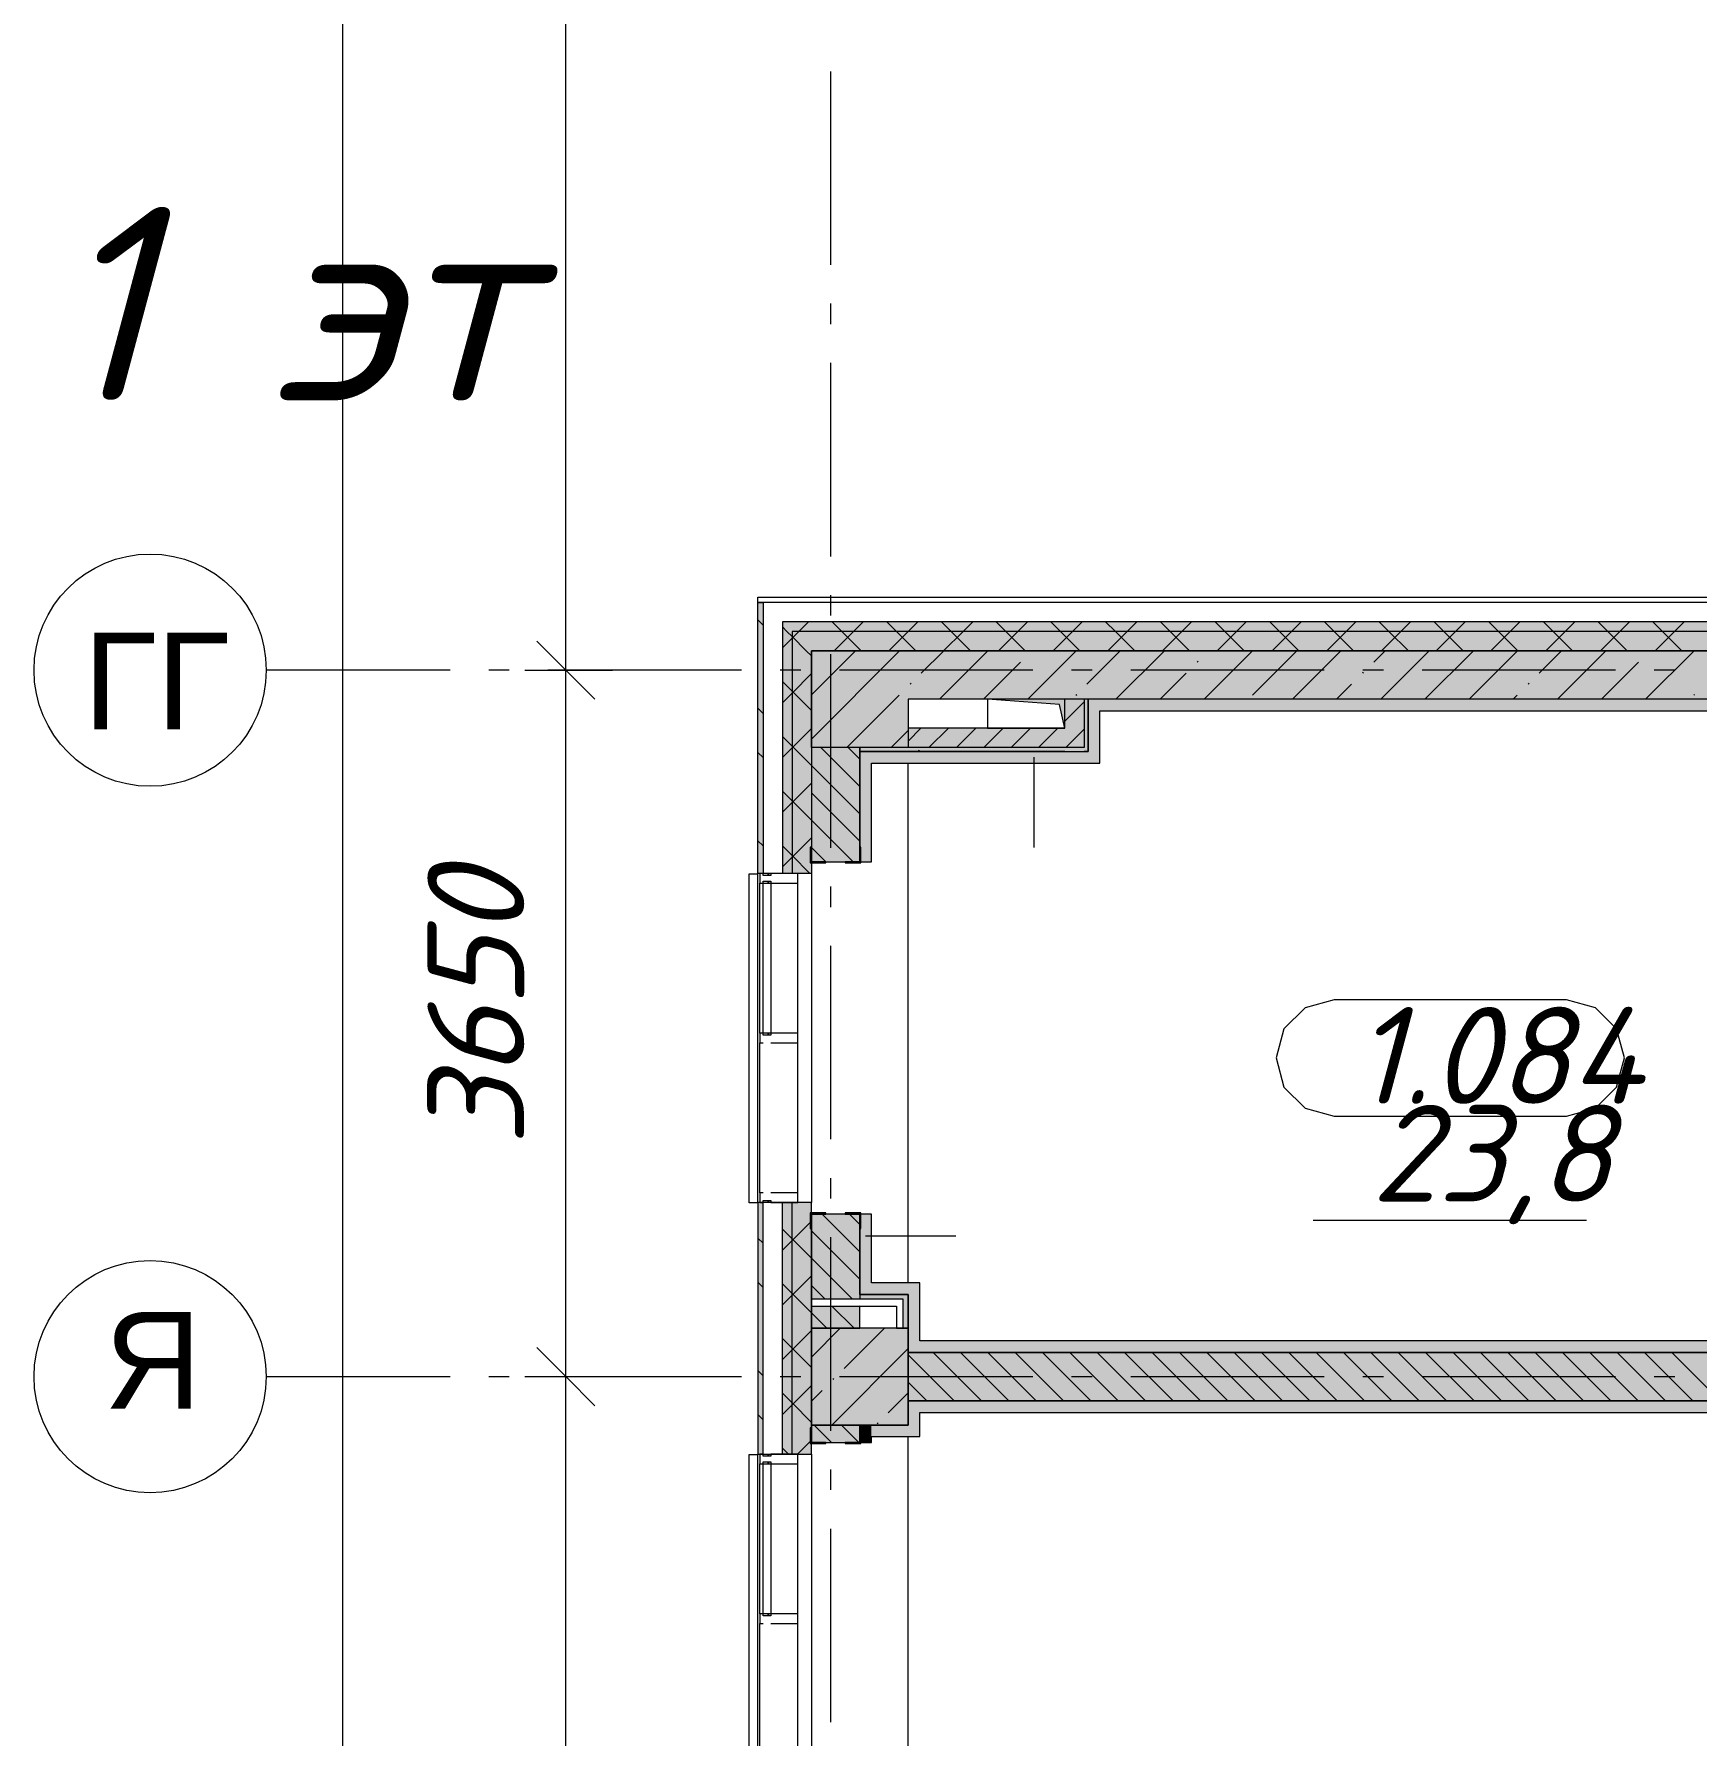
# Model space of a CAD drawing. Header units: millimetres. Extents: x -537608 to 253996, y -217170 to 186033.
# Drawn here: x -372244 to -363650, y -167956 to -159163 of the extents above; entities that cross this region are included whole.
import ezdxf

# ---------------------------------------------------------------- set-up
doc = ezdxf.new("R2010")
doc.units = ezdxf.units.MM
doc.layers.add('PDF _Геометрия', color=7, linetype='Continuous')
doc.layers.add('PDF _Текст', color=7, linetype='Continuous')
doc.layers.add('PDF _Сплошная заливка', color=7, linetype='Continuous', true_color=0xffffff)
doc.styles.add('PDF ArialMT', font='arial.ttf')
doc.styles.add('PDF ISOCPEUR Italic', font='isocpeui.ttf')

msp = doc.modelspace()

# ---------------------------------------------------------------- hatches: boundary and pattern name
at = {"layer": 'PDF _Сплошная заливка', "transparency": 33554559}
h = msp.add_hatch(color=256, dxfattribs=at)
h.paths.add_polyline_path([(-368503.2016, -178126.6438), (-368476.2036, -178126.6438), (-368476.2036, -177199.6439), (-368503.2016, -177199.6439)], flags=0)
h.paths.add_polyline_path([(-368496.3552, -175499.6429), (-368476.2036, -175499.6429), (-368476.2036, -174199.6425), (-368503.2016, -174199.6425), (-368503.2016, -175499.6429)], flags=0)
h.paths.add_polyline_path([(-368476.2036, -172499.6425), (-368476.2036, -171099.6417), (-368503.2016, -171099.6417), (-368503.2016, -172499.6425), (-368496.3552, -172499.6425)], flags=0)
h.paths.add_polyline_path([(-368496.3552, -169399.6404), (-368476.2036, -169399.6404), (-368476.2036, -168199.6404), (-368503.2016, -168199.6404), (-368503.2016, -169399.6404)], flags=0)
h.paths.add_polyline_path([(-368503.2016, -166499.6398), (-368476.2036, -166499.6398), (-368476.2036, -165199.6394), (-368503.2016, -165199.6394), (-368503.2016, -165392.9318)], flags=0)
h.paths.add_polyline_path([(-368476.2036, -163499.638), (-368476.2036, -162099.6374), (-368503.2016, -162099.6374), (-368503.2016, -163499.638), (-368496.3552, -163499.638)], flags=0)
h = msp.add_hatch(color=256, dxfattribs=at)
h.paths.add_polyline_path([(-342126.1903, -162249.6381), (-342076.1901, -162249.6381), (-342076.1901, -162199.6379), (-347386.1946, -162199.6379), (-347386.1946, -162249.6381), (-343198.2756, -162249.6381)], flags=0)
h.paths.add_polyline_path([(-348676.1934, -162249.6381), (-348676.1934, -162199.6379), (-349176.1957, -162199.6379), (-349176.1957, -162249.6381)], flags=0)
h.paths.add_polyline_path([(-351630.9688, -162249.6381), (-350976.195, -162249.6381), (-350976.195, -162199.6379), (-352311.1992, -162199.6379), (-352311.1992, -162249.6381)], flags=0)
h.paths.add_polyline_path([(-360176.2013, -162249.6381), (-360176.2013, -162199.6379), (-368376.2031, -162199.6379), (-368376.2031, -162249.6381), (-363436.7393, -162249.6381)], flags=0)
h = msp.add_hatch(color=256, dxfattribs=at)
h.paths.add_polyline_path([(-368326.2029, -177999.6453), (-368326.2029, -177199.6439), (-368376.2031, -177199.6439), (-368376.2031, -177999.6453)], flags=0)
h.paths.add_polyline_path([(-368326.2029, -175499.6429), (-368326.2029, -174199.6425), (-368376.2031, -174199.6425), (-368376.2031, -175499.6429)], flags=0)
h.paths.add_polyline_path([(-368326.2029, -172499.6425), (-368326.2029, -171099.6417), (-368376.2031, -171099.6417), (-368376.2031, -172499.6425)], flags=0)
h.paths.add_polyline_path([(-368326.2029, -169399.6404), (-368326.2029, -168199.6404), (-368376.2031, -168199.6404), (-368376.2031, -169399.6404)], flags=0)
h.paths.add_polyline_path([(-368376.2031, -166499.6398), (-368326.2029, -166499.6398), (-368326.2029, -165199.6394), (-368376.2031, -165199.6394), (-368376.2031, -166106.1722)], flags=0)
h.paths.add_polyline_path([(-368326.2029, -163499.638), (-368326.2029, -162249.6381), (-368376.2031, -162249.6381), (-368376.2031, -163499.638)], flags=0)
h = msp.add_hatch(color=256, dxfattribs=at)
h.paths.add_polyline_path([(-342226.1907, -162349.6374), (-342126.1903, -162349.6374), (-342126.1903, -162249.6381), (-347386.1946, -162249.6381), (-347386.1946, -162349.6374), (-343198.2756, -162349.6374)], flags=0)
h.paths.add_polyline_path([(-348676.1934, -162349.6374), (-348676.1934, -162249.6381), (-349176.1957, -162249.6381), (-349176.1957, -162349.6374)], flags=0)
h.paths.add_polyline_path([(-351176.1959, -162349.6374), (-350976.195, -162349.6374), (-350976.195, -162249.6381), (-352311.1992, -162249.6381), (-352311.1992, -162349.6374), (-351630.9688, -162349.6374)], flags=0)
h.paths.add_polyline_path([(-360176.2013, -162349.6374), (-360176.2013, -162249.6381), (-368326.2029, -162249.6381), (-368326.2029, -162349.6374), (-360676.2034, -162349.6374)], flags=0)
for points in [[(-367976.2013, -162849.6375), (-367726.2002, -162849.6375), (-367726.2002, -162349.6374), (-368226.2024, -162349.6374), (-368226.2024, -162849.6375)], [(-360906.9313, -162599.6369), (-360676.2034, -162599.6369), (-360676.2034, -162349.6374), (-367726.2002, -162349.6374), (-367726.2002, -162599.6369), (-361750.2006, -162599.6369)], [(-366816.2065, -162849.6375), (-366816.2065, -162599.6369), (-366916.207, -162599.6369), (-366916.207, -162849.6375), (-366893.7559, -162849.6375)], [(-366809.8165, -162869.6384), (-366796.2013, -162869.6384), (-366796.2013, -162599.6369), (-366816.2065, -162599.6369), (-366816.2065, -162869.6384)], [(-366943.7045, -162849.6375), (-366916.207, -162849.6375), (-366916.207, -162749.6376), (-367726.2002, -162749.6376), (-367726.2002, -162849.6375), (-367653.0859, -162849.6375)], [(-367653.0859, -162869.6384), (-366816.2065, -162869.6384), (-366816.2065, -162849.6375), (-367976.2013, -162849.6375), (-367976.2013, -162869.6384)], [(-368226.2024, -166349.6391), (-367726.2002, -166349.6391), (-367726.2002, -165849.6392), (-368226.2024, -165849.6392), (-368226.2024, -166106.1722)], [(-361750.2006, -166224.6393), (-360676.2034, -166224.6393), (-360676.2034, -165974.6397), (-367726.2002, -165974.6397), (-367726.2002, -166224.6393), (-363436.7393, -166224.6393)]]:
    msp.add_hatch(color=256, dxfattribs=at).paths.add_polyline_path(points)
at = {"layer": 'PDF _Сплошная заливка', "true_color": 0xff7d7d, "transparency": 33554559}
for points in [[(-360676.2034, -162659.6381), (-360676.2034, -162599.6369), (-366736.2027, -162599.6369), (-366736.2027, -162659.6381), (-360736.202, -162659.6381)], [(-367916.2027, -162929.6383), (-366736.2027, -162929.6383), (-366736.2027, -162869.6384), (-367976.2013, -162869.6384), (-367976.2013, -162929.6383)], [(-367726.2002, -165914.6386), (-367666.2017, -165914.6386), (-367666.2017, -165614.6394), (-367726.2002, -165614.6394), (-367726.2002, -165749.552)], [(-360856.1991, -165974.6397), (-360856.1991, -165914.6386), (-367726.2002, -165914.6386), (-367726.2002, -165974.6397), (-360906.9313, -165974.6397)]]:
    msp.add_hatch(color=11, dxfattribs=at).paths.add_polyline_path(points)
at = {"layer": 'PDF _Сплошная заливка', "transparency": 33554559}
h = msp.add_hatch(color=256, dxfattribs=at)
h.paths.add_polyline_path([(-368226.2024, -177349.6446), (-367976.2013, -177349.6446), (-367976.2013, -177259.6446), (-368226.2024, -177259.6446)], flags=0)
h.paths.add_polyline_path([(-368226.2024, -175439.6433), (-367976.2013, -175439.6433), (-367976.2013, -174849.6427), (-368226.2024, -174849.6427), (-368226.2024, -175378.2996)], flags=0)
h.paths.add_polyline_path([(-368226.2024, -174349.6432), (-367976.2013, -174349.6432), (-367976.2013, -174259.6432), (-368226.2024, -174259.6432)], flags=0)
h.paths.add_polyline_path([(-367976.2013, -172439.6418), (-367976.2013, -171849.9895), (-368226.2024, -171849.9895), (-368226.2024, -172439.6418), (-368074.7206, -172439.6418)], flags=0)
h.paths.add_polyline_path([(-368226.2024, -171349.9897), (-367976.2013, -171349.9897), (-367976.2013, -171219.6417), (-368226.2024, -171219.6417)], flags=0)
h.paths.add_polyline_path([(-368226.2024, -171184.6414), (-367976.2013, -171184.6414), (-367976.2013, -171159.6413), (-368226.2024, -171159.6413)], flags=0)
h.paths.add_polyline_path([(-368226.2024, -169339.6414), (-367976.2013, -169339.6414), (-367976.2013, -168259.64), (-368226.2024, -168259.64), (-368226.2024, -168959.1343)], flags=0)
h.paths.add_polyline_path([(-367976.2013, -166439.6387), (-367976.2013, -166349.6391), (-368226.2024, -166349.6391), (-368226.2024, -166439.6387), (-368074.7206, -166439.6387)], flags=0)
h.paths.add_polyline_path([(-368074.7206, -165849.6392), (-367976.2013, -165849.6392), (-367976.2013, -165734.6389), (-368226.2024, -165734.6389), (-368226.2024, -165849.6392)], flags=0)
h.paths.add_polyline_path([(-368226.2024, -165699.6394), (-367976.2013, -165699.6394), (-367976.2013, -165259.6391), (-368226.2024, -165259.6391), (-368226.2024, -165392.9318)], flags=0)
h.paths.add_polyline_path([(-368226.2024, -163439.6383), (-367976.2013, -163439.6383), (-367976.2013, -162849.6375), (-368226.2024, -162849.6375), (-368226.2024, -163253.2102)], flags=0)
at = {"layer": 'PDF _Сплошная заливка', "true_color": 0x77b143, "transparency": 33554559}
for points in [[(-367751.2003, -165699.6394), (-367751.2003, -165674.6392), (-367976.2013, -165674.6392), (-367976.2013, -165699.6394), (-367786.2074, -165699.6394)], [(-367751.2003, -165849.6392), (-367726.2002, -165849.6392), (-367726.2002, -165674.6392), (-367751.2003, -165674.6392), (-367751.2003, -165749.552)]]:
    msp.add_hatch(color=75, dxfattribs=at).paths.add_polyline_path(points)
at = {"layer": 'PDF _Сплошная заливка', "true_color": 0x56bc34, "transparency": 33554559}
msp.add_hatch(color=85, dxfattribs=at).paths.add_polyline_path([(-360736.202, -166284.639), (-360676.2034, -166284.639), (-360676.2034, -166224.6393), (-367666.2017, -166224.6393), (-367666.2017, -166284.639), (-360906.9313, -166284.639)])

# ---------------------------------------------------------------- linework, layer by layer
at = {"layer": 'PDF _Геометрия', "lineweight": 9}
for p, q in [((-370647.0623, -212139.656), (-370647.0623, -124259.6211)), ((-369494.8612, -162449.6378), (-369494.8612, -154799.6352)), ((-368503.2016, -162099.6374), (-368503.2016, -162072.6372)), ((-368503.2016, -162072.6372), (-360176.2013, -162072.6372)), ((-368476.2036, -162099.6374), (-368503.2016, -162099.6374)), ((-368503.2016, -162099.6374), (-368476.2036, -162099.6374)), ((-368503.2016, -162199.6379), (-368503.2016, -162099.6374)), ((-360176.2013, -162099.6374), (-368476.2036, -162099.6374)), ((-368476.2036, -162099.6374), (-368476.2036, -162199.6379)), ((-368503.2016, -162249.6381), (-368503.2016, -162199.6379)), ((-368476.2036, -162199.6379), (-368476.2036, -162349.6374)), ((-360176.2013, -162199.6379), (-368376.2031, -162199.6379)), ((-368376.2031, -162199.6379), (-368376.2031, -162249.6381)), ((-368352.4086, -162249.6381), (-368376.2031, -162225.8458)), ((-368291.1614, -162249.6381), (-368241.1611, -162199.6379)), ((-368069.5707, -162249.6381), (-368119.5709, -162199.6379)), ((-368008.3234, -162249.6381), (-367958.3232, -162199.6379)), ((-367786.7241, -162249.6381), (-367836.7243, -162199.6379)), ((-367725.4768, -162249.6381), (-367675.4766, -162199.6379)), ((-367503.8861, -162249.6381), (-367553.8863, -162199.6379)), ((-367442.6389, -162249.6381), (-367392.6386, -162199.6379)), ((-367221.0395, -162249.6381), (-367271.0398, -162199.6379)), ((-367159.7922, -162249.6381), (-367109.792, -162199.6379)), ((-366938.2015, -162249.6381), (-366988.2018, -162199.6379)), ((-366876.9543, -162249.6381), (-366826.9541, -162199.6379)), ((-366655.355, -162249.6381), (-366705.3552, -162199.6379)), ((-366594.1077, -162249.6381), (-366544.1075, -162199.6379)), ((-366372.5084, -162249.6381), (-366422.5086, -162199.6379)), ((-366311.2698, -162249.6381), (-366261.2695, -162199.6379)), ((-366089.6704, -162249.6381), (-366139.6707, -162199.6379)), ((-366028.4231, -162249.6381), (-365978.4229, -162199.6379)), ((-365806.8238, -162249.6381), (-365856.824, -162199.6379)), ((-365745.5766, -162249.6381), (-365695.5764, -162199.6379)), ((-365523.9859, -162249.6381), (-365573.9861, -162199.6379)), ((-365462.7386, -162249.6381), (-365412.7383, -162199.6379)), ((-365241.1392, -162249.6381), (-365291.1395, -162199.6379)), ((-365179.892, -162249.6381), (-365129.8918, -162199.6379)), ((-364958.3013, -162249.6381), (-365008.3015, -162199.6379)), ((-364897.054, -162249.6381), (-364847.0538, -162199.6379)), ((-364675.4547, -162249.6381), (-364725.4549, -162199.6379)), ((-364614.2075, -162249.6381), (-364564.2072, -162199.6379)), ((-364392.6167, -162249.6381), (-364442.617, -162199.6379)), ((-364331.3695, -162249.6381), (-364281.3692, -162199.6379)), ((-364109.7701, -162249.6381), (-364159.7703, -162199.6379)), ((-364048.5229, -162249.6381), (-363998.5227, -162199.6379)), ((-363826.9236, -162249.6381), (-363876.9238, -162199.6379)), ((-363765.6763, -162249.6381), (-363715.6761, -162199.6379)), ((-368503.2016, -162349.6374), (-368503.2016, -162249.6381)), ((-368376.2031, -162249.6381), (-368376.2031, -162349.6374)), ((-368376.2031, -162334.6765), (-368326.2029, -162284.6763)), ((-368326.2029, -162275.846), (-368352.4086, -162249.6381)), ((-368326.2029, -162284.6763), (-368291.1614, -162249.6381)), ((-360176.2013, -162249.6381), (-368326.2029, -162249.6381)), ((-368326.2029, -162249.6381), (-368326.2029, -162349.6374)), ((-368252.4082, -162349.6374), (-368326.2029, -162275.846)), ((-368108.3238, -162349.6374), (-368008.3234, -162249.6381)), ((-367969.5702, -162349.6374), (-368069.5707, -162249.6381)), ((-367825.4773, -162349.6374), (-367725.4768, -162249.6381)), ((-367686.7236, -162349.6374), (-367786.7241, -162249.6381)), ((-367542.6393, -162349.6374), (-367442.6389, -162249.6381)), ((-367403.8856, -162349.6374), (-367503.8861, -162249.6381)), ((-367259.7927, -162349.6374), (-367159.7922, -162249.6381)), ((-367121.0391, -162349.6374), (-367221.0395, -162249.6381)), ((-366976.9548, -162349.6374), (-366876.9543, -162249.6381)), ((-366838.2011, -162349.6374), (-366938.2015, -162249.6381)), ((-366694.1081, -162349.6374), (-366594.1077, -162249.6381)), ((-366555.3545, -162349.6374), (-366655.355, -162249.6381)), ((-366411.2616, -162349.6374), (-366311.2698, -162249.6381)), ((-366272.5165, -162349.6374), (-366372.5084, -162249.6381)), ((-366128.4236, -162349.6374), (-366028.4231, -162249.6381)), ((-365989.67, -162349.6374), (-366089.6704, -162249.6381)), ((-365845.577, -162349.6374), (-365745.5766, -162249.6381)), ((-365706.8234, -162349.6374), (-365806.8238, -162249.6381)), ((-365562.739, -162349.6374), (-365462.7386, -162249.6381)), ((-365423.9854, -162349.6374), (-365523.9859, -162249.6381)), ((-365279.8925, -162349.6374), (-365179.892, -162249.6381)), ((-365141.1388, -162349.6374), (-365241.1392, -162249.6381)), ((-364997.0544, -162349.6374), (-364897.054, -162249.6381)), ((-364858.3009, -162349.6374), (-364958.3013, -162249.6381)), ((-364714.2079, -162349.6374), (-364614.2075, -162249.6381)), ((-364575.4542, -162349.6374), (-364675.4547, -162249.6381)), ((-364431.3699, -162349.6374), (-364331.3695, -162249.6381)), ((-364292.6163, -162349.6374), (-364392.6167, -162249.6381)), ((-364148.5234, -162349.6374), (-364048.5229, -162249.6381)), ((-364009.7697, -162349.6374), (-364109.7701, -162249.6381)), ((-363865.6767, -162349.6374), (-363765.6763, -162249.6381)), ((-363726.9231, -162349.6374), (-363826.9236, -162249.6381)), ((-368503.2016, -163499.638), (-368503.2016, -162349.6374)), ((-368476.2036, -162349.6374), (-368476.2036, -163499.638)), ((-368376.2031, -162349.6374), (-368376.2031, -163499.638)), ((-368326.2029, -162349.6374), (-368326.2029, -163499.638)), ((-368226.2024, -162375.8453), (-368252.4082, -162349.6374)), ((-368226.2024, -162805.2057), (-367770.6372, -162349.6374)), ((-368226.2024, -162849.6375), (-368226.2024, -162349.6374)), ((-368226.2024, -162349.6374), (-367726.2002, -162349.6374)), ((-367726.2002, -162349.6374), (-368226.2024, -162349.6374)), ((-368226.2024, -162349.6374), (-368226.2024, -163499.638)), ((-368226.2024, -162577.1068), (-368000.168, -162351.067)), ((-367726.2002, -162349.6374), (-360676.2034, -162349.6374)), ((-360676.2034, -162349.6374), (-367726.2002, -162349.6374)), ((-367658.0204, -162465.116), (-367542.5359, -162349.6374)), ((-367564.4358, -162599.6369), (-367314.4433, -162349.6374)), ((-367108.2419, -162599.6369), (-366858.2408, -162349.6374)), ((-367087.7716, -162351.067), (-367086.3421, -162349.6374)), ((-366802.6429, -162522.1408), (-366630.1395, -162349.6374)), ((-366652.048, -162599.6369), (-366402.0469, -162349.6374)), ((-366232.4027, -162408.0923), (-366227.6576, -162403.3509)), ((-366195.8455, -162599.6369), (-365945.8444, -162349.6374)), ((-366175.3752, -162351.067), (-366173.9456, -162349.6374)), ((-365947.274, -162579.1661), (-365717.7518, -162349.6374)), ((-365739.6517, -162599.6369), (-365489.6505, -162349.6374)), ((-365320.0063, -162408.0923), (-365261.5493, -162349.6374)), ((-365283.4491, -162599.6369), (-365033.4567, -162349.6374)), ((-365055.3565, -162599.6369), (-364806.7849, -162351.067)), ((-364827.2552, -162599.6369), (-364577.2541, -162349.6374)), ((-364464.6373, -162465.116), (-364349.1615, -162349.6374)), ((-364371.0613, -162599.6369), (-364121.0602, -162349.6374)), ((-363914.8589, -162599.6369), (-363664.8578, -162349.6374)), ((-363894.3886, -162351.067), (-363892.959, -162349.6374)), ((-369706.9874, -162449.6378), (-369494.8612, -162449.6378)), ((-369494.8612, -166099.6388), (-369494.8612, -162449.6378)), ((-369494.8612, -162449.6378), (-369254.8584, -162449.6378)), ((-368326.2029, -162567.5197), (-368226.2024, -162467.5192)), ((-367336.3432, -162599.6369), (-367144.7991, -162408.0923)), ((-366423.9468, -162599.6369), (-366289.4215, -162465.116)), ((-365377.0338, -162465.116), (-365372.2886, -162460.3747)), ((-364142.9601, -162599.6369), (-363951.416, -162408.0923)), ((-368326.2029, -162558.6883), (-368376.2031, -162508.688)), ((-368376.2031, -162617.5199), (-368326.2029, -162567.5197)), ((-368226.2024, -162658.6887), (-368326.2029, -162558.6883)), ((-368042.5382, -162849.6375), (-367772.0668, -162579.1661)), ((-367715.0393, -162522.1408), (-367710.3028, -162517.4)), ((-366859.6704, -162579.1661), (-366854.9338, -162574.4242)), ((-365511.5504, -162599.6369), (-365434.0526, -162522.1408)), ((-364599.154, -162599.6369), (-364578.6837, -162579.1661)), ((-364521.6648, -162522.1408), (-364516.9197, -162517.4)), ((-363666.2873, -162579.1661), (-363661.5508, -162574.4242)), ((-367316.2001, -162599.6369), (-367726.2002, -162599.6369)), ((-367726.2002, -162599.6369), (-367726.2002, -162749.6376)), ((-366816.2065, -162599.6369), (-366916.207, -162599.6369)), ((-366916.207, -162713.1542), (-366816.2065, -162613.1548)), ((-366796.2013, -162599.6369), (-366816.2065, -162599.6369)), ((-366816.2065, -162599.6369), (-366816.2065, -162849.6375)), ((-366736.2027, -162599.6369), (-366796.2013, -162599.6369)), ((-366796.2013, -162869.6384), (-366796.2013, -162599.6369)), ((-366796.2013, -162599.6369), (-366796.2013, -162869.6384)), ((-360676.2034, -162599.6369), (-366736.2027, -162599.6369)), ((-360676.2034, -162599.6369), (-366736.2027, -162599.6369)), ((-366736.2027, -162869.6384), (-366736.2027, -162659.6381)), ((-366736.2027, -162659.6381), (-360736.202, -162659.6381)), ((-368326.2029, -162850.3627), (-368226.2024, -162750.3626)), ((-367726.2002, -162816.0482), (-367659.7945, -162749.6376)), ((-366916.207, -162749.6376), (-367726.2002, -162749.6376)), ((-367726.2002, -162749.6376), (-367726.2002, -162849.6375)), ((-367726.2002, -162749.6376), (-367726.2002, -162849.6375)), ((-367618.3716, -162849.6375), (-367518.3712, -162749.6376)), ((-367476.9483, -162849.6375), (-367376.9479, -162749.6376)), ((-367335.5336, -162849.6375), (-367235.5332, -162749.6376)), ((-367194.1104, -162849.6375), (-367094.1099, -162749.6376)), ((-367052.6871, -162849.6375), (-366952.6867, -162749.6376)), ((-366911.2637, -162849.6375), (-366816.2065, -162754.576)), ((-368326.2029, -162841.5316), (-368376.2031, -162791.5314)), ((-368226.2024, -162941.5312), (-368326.2029, -162841.5316)), ((-367814.4369, -162849.6375), (-367726.2002, -162761.403)), ((-368376.2031, -162900.3622), (-368326.2029, -162850.3627)), ((-367976.2013, -162849.6375), (-368226.2024, -162849.6375)), ((-368226.2024, -162849.6375), (-368226.2024, -163439.6383)), ((-367976.2013, -162849.6375), (-368226.2024, -162849.6375)), ((-367976.2013, -163050.1096), (-368176.6758, -162849.6375)), ((-367976.2013, -162908.689), (-368035.2525, -162849.6375)), ((-367976.2013, -162929.6383), (-367976.2013, -162849.6375)), ((-367726.2002, -162849.6375), (-367976.2013, -162849.6375)), ((-367726.2002, -162849.6375), (-367976.2013, -162849.6375)), ((-367976.2013, -162849.6375), (-367976.2013, -162869.6384)), ((-367976.2013, -162869.6384), (-366916.207, -162869.6384)), ((-366916.207, -162869.6384), (-367976.2013, -162869.6384)), ((-367976.2013, -162869.6384), (-367976.2013, -162929.6383)), ((-367976.2013, -163439.6383), (-367976.2013, -162929.6383)), ((-367976.2013, -162929.6383), (-367976.2013, -163439.6383)), ((-367916.2027, -163439.6383), (-367916.2027, -162929.6383)), ((-367916.2027, -162929.6383), (-366736.2027, -162929.6383)), ((-366916.207, -162849.6375), (-367726.2002, -162849.6375)), ((-367076.5849, -162899.6377), (-367076.5849, -163365.7879)), ((-366816.2065, -162849.6375), (-366916.207, -162849.6375)), ((-366916.207, -162869.6384), (-366816.2065, -162869.6384)), ((-366816.2065, -162869.6384), (-366796.2013, -162869.6384)), ((-366796.2013, -162869.6384), (-366816.2065, -162869.6384)), ((-366736.2027, -162929.6383), (-366736.2027, -162869.6384)), ((-367976.2013, -163191.5307), (-368226.2024, -162941.5312)), ((-368326.2029, -163124.3742), (-368376.2031, -163074.3739)), ((-368326.2029, -163133.2054), (-368226.2024, -163033.2049)), ((-367976.2013, -163332.9535), (-368226.2024, -163082.9532)), ((-368376.2031, -163183.2056), (-368326.2029, -163133.2054)), ((-368226.2024, -163224.3746), (-368326.2029, -163124.3742)), ((-368010.9414, -163439.6383), (-368226.2024, -163224.3746)), ((-368326.2029, -163407.2173), (-368376.2031, -163357.217)), ((-368326.2029, -163416.0484), (-368226.2024, -163316.0483)), ((-368152.3647, -163439.6383), (-368226.2024, -163365.7958)), ((-368376.2031, -163466.0481), (-368326.2029, -163416.0484)), ((-368233.7808, -163499.638), (-368326.2029, -163407.2173)), ((-368226.2024, -163439.6383), (-367976.2013, -163439.6383)), ((-367976.2013, -163439.6383), (-367916.2027, -163439.6383)), ((-368503.2016, -165199.6394), (-368503.2016, -163499.638)), ((-368476.2036, -163499.638), (-368503.2016, -163499.638)), ((-368476.2036, -163499.638), (-368493.2032, -163499.638)), ((-368493.2032, -163499.638), (-368493.2032, -163549.6382)), ((-368493.2032, -164324.6386), (-368493.2032, -163549.6382)), ((-368493.2032, -163549.6382), (-368476.2036, -163549.6382)), ((-368476.2036, -163509.6389), (-368476.2036, -163499.638)), ((-368376.2031, -163499.638), (-368476.2036, -163499.638)), ((-368436.2016, -163509.6389), (-368476.2036, -163509.6389)), ((-368476.2036, -163539.6379), (-368436.2016, -163539.6379)), ((-368476.2036, -163549.6382), (-368476.2036, -163539.6379)), ((-368476.2036, -163549.6382), (-368436.2016, -163549.6382)), ((-368476.2036, -164324.6386), (-368476.2036, -163549.6382)), ((-368296.2079, -163499.638), (-368436.2016, -163499.638)), ((-368436.2016, -163499.638), (-368436.2016, -163509.6389)), ((-368436.2016, -163539.6379), (-368436.2016, -163549.6382)), ((-368436.2016, -163549.6382), (-368436.2016, -164324.6386)), ((-368436.2016, -163549.6382), (-368296.2079, -163549.6382)), ((-368326.2029, -163499.638), (-368376.2031, -163499.638)), ((-368226.2024, -163499.638), (-368326.2029, -163499.638)), ((-368296.2079, -163549.6382), (-368296.2079, -163499.638)), ((-368296.2079, -164324.6386), (-368296.2079, -163549.6382)), ((-368476.2036, -164324.6386), (-368493.2032, -164324.6386)), ((-368493.2032, -164324.6386), (-368493.2032, -164374.6389)), ((-368436.2016, -164324.6386), (-368476.2036, -164324.6386)), ((-368476.2036, -164334.638), (-368476.2036, -164324.6386)), ((-368436.2016, -164334.638), (-368476.2036, -164334.638)), ((-368296.2079, -164324.6386), (-368436.2016, -164324.6386)), ((-368436.2016, -164324.6386), (-368436.2016, -164334.638)), ((-368296.2079, -164374.6389), (-368296.2079, -164324.6386)), ((-368493.2032, -165149.6392), (-368493.2032, -164374.6389)), ((-368493.2032, -164374.6389), (-368476.2036, -164374.6389)), ((-368436.2016, -164374.6389), (-368296.2079, -164374.6389)), ((-368296.2079, -165149.6392), (-368296.2079, -164374.6389)), ((-368503.2016, -165199.6394), (-368503.2016, -166499.6398)), ((-368476.2036, -165199.6394), (-368503.2016, -165199.6394)), ((-368476.2036, -165149.6392), (-368493.2032, -165149.6392)), ((-368493.2032, -165149.6392), (-368493.2032, -165199.6394)), ((-368493.2032, -165199.6394), (-368476.2036, -165199.6394)), ((-368476.2036, -165199.6394), (-368476.2036, -165189.6386)), ((-368476.2036, -165189.6386), (-368436.2016, -165189.6386)), ((-368376.2031, -165199.6394), (-368476.2036, -165199.6394)), ((-368476.2036, -166499.6398), (-368476.2036, -165199.6394)), ((-368296.2079, -165149.6392), (-368436.2016, -165149.6392)), ((-368436.2016, -165189.6386), (-368436.2016, -165199.6394)), ((-368436.2016, -165199.6394), (-368296.2079, -165199.6394)), ((-368326.2029, -165199.6394), (-368376.2031, -165199.6394)), ((-368376.2031, -166499.6398), (-368376.2031, -165199.6394)), ((-368226.2024, -165199.6394), (-368326.2029, -165199.6394)), ((-368326.2029, -166499.6398), (-368326.2029, -165199.6394)), ((-368296.2079, -165199.6394), (-368296.2079, -165149.6392)), ((-368226.2024, -165204.2743), (-368230.8356, -165199.6394)), ((-368226.2024, -166499.6398), (-368226.2024, -165199.6394)), ((-368326.2029, -165395.9477), (-368226.2024, -165295.9488)), ((-367976.2013, -165259.6391), (-368226.2024, -165259.6391)), ((-368226.2024, -165259.6391), (-368226.2024, -165699.6394)), ((-367976.2013, -165454.2748), (-368170.837, -165259.6391)), ((-367976.2013, -165312.8526), (-368029.4138, -165259.6391)), ((-367916.2027, -165259.6391), (-367976.2013, -165259.6391)), ((-367976.2013, -165259.6391), (-367976.2013, -165614.6394)), ((-367976.2013, -165614.6394), (-367976.2013, -165259.6391)), ((-367916.2027, -165614.6394), (-367916.2027, -165259.6391)), ((-368326.2029, -165387.1166), (-368376.2031, -165337.117)), ((-368376.2031, -165445.9479), (-368326.2029, -165395.9477)), ((-368226.2024, -165487.1168), (-368326.2029, -165387.1166)), ((-367976.2013, -165595.6959), (-368226.2024, -165345.6956)), ((-367946.2063, -165372.6775), (-367480.0572, -165372.6775)), ((-368013.6799, -165699.6394), (-368226.2024, -165487.1168)), ((-368326.2029, -165669.9598), (-368376.2031, -165619.9595)), ((-368326.2029, -165678.7909), (-368226.2024, -165578.7905)), ((-368155.1033, -165699.6394), (-368226.2024, -165628.5382)), ((-367976.2013, -165674.6392), (-367976.2013, -165614.6394)), ((-367976.2013, -165614.6394), (-367976.2013, -165674.6392)), ((-367726.2002, -165614.6394), (-367916.2027, -165614.6394)), ((-367666.2017, -165614.6394), (-367726.2002, -165614.6394)), ((-367666.2017, -165914.6386), (-367666.2017, -165614.6394)), ((-368376.2031, -165728.7905), (-368326.2029, -165678.7909)), ((-368226.2024, -165769.9601), (-368326.2029, -165669.9598)), ((-368226.2024, -165699.6394), (-368226.2024, -165734.6389)), ((-367976.2013, -165699.6394), (-368226.2024, -165699.6394)), ((-368226.2024, -165734.6389), (-368226.2024, -165849.6392)), ((-368226.2024, -165734.6389), (-367976.2013, -165734.6389)), ((-368005.1026, -165849.6392), (-368120.1048, -165734.6389)), ((-367976.2013, -165737.1172), (-367978.6815, -165734.6389)), ((-367786.2074, -165674.6392), (-367976.2013, -165674.6392)), ((-367976.2013, -165674.6392), (-367726.2002, -165674.6392)), ((-367976.2013, -165674.6392), (-367976.2013, -165699.6394)), ((-367786.2074, -165699.6394), (-367976.2013, -165699.6394)), ((-367976.2013, -165849.6392), (-367976.2013, -165734.6389)), ((-367976.2013, -165734.6389), (-367786.2074, -165734.6389)), ((-367751.2003, -165674.6392), (-367786.2074, -165674.6392)), ((-367751.2003, -165699.6394), (-367786.2074, -165699.6394)), ((-367786.2074, -165734.6389), (-367786.2074, -165849.6392)), ((-367726.2002, -165674.6392), (-367751.2003, -165674.6392)), ((-367751.2003, -165849.6392), (-367751.2003, -165699.6394)), ((-367726.2002, -165849.6392), (-367726.2002, -165674.6392)), ((-367726.2002, -165674.6392), (-367726.2002, -165914.6386)), ((-368146.5259, -165849.6392), (-368226.2024, -165769.9601)), ((-368326.2029, -165952.8024), (-368376.2031, -165902.8028)), ((-368326.2029, -165961.6335), (-368226.2024, -165861.6339)), ((-368226.2024, -165998.5858), (-368077.261, -165849.6392)), ((-367976.2013, -165849.6392), (-368226.2024, -165849.6392)), ((-368226.2024, -165849.6392), (-368226.2024, -166349.6391)), ((-368226.2024, -165849.6392), (-367976.2013, -165849.6392)), ((-368057.1868, -166057.6691), (-367849.1598, -165849.6392)), ((-367726.2002, -165849.6392), (-367976.2013, -165849.6392)), ((-367786.2074, -165849.6392), (-367751.2003, -165849.6392)), ((-367751.2003, -165849.6392), (-367726.2002, -165849.6392)), ((-367726.2002, -165974.6397), (-367726.2002, -165849.6392)), ((-367726.2002, -165914.6386), (-367726.2002, -165974.6397)), ((-360856.1991, -165914.6386), (-367666.2017, -165914.6386)), ((-368376.2031, -166011.6337), (-368326.2029, -165961.6335)), ((-368226.2024, -166052.8026), (-368326.2029, -165952.8024)), ((-368121.0607, -166349.6391), (-367726.2002, -165954.7825)), ((-367726.2002, -166224.6393), (-367726.2002, -165974.6397)), ((-367726.2002, -165974.6397), (-360856.1991, -165974.6397)), ((-360856.1991, -165974.6397), (-367726.2002, -165974.6397)), ((-367726.2002, -165974.6397), (-367726.2002, -166224.6393)), ((-367488.6776, -166224.6393), (-367726.2002, -165987.1168)), ((-367347.2629, -166224.6393), (-367597.264, -165974.6397)), ((-367205.8396, -166224.6393), (-367455.8408, -165974.6397)), ((-367064.4164, -166224.6393), (-367314.4175, -165974.6397)), ((-366922.9931, -166224.6393), (-367172.9942, -165974.6397)), ((-366781.5784, -166224.6393), (-367031.5709, -165974.6397)), ((-366640.1551, -166224.6393), (-366890.1562, -165974.6397)), ((-366498.7318, -166224.6393), (-366748.7329, -165974.6397)), ((-366357.3085, -166224.6393), (-366607.3096, -165974.6397)), ((-366215.8852, -166224.6393), (-366465.8863, -165974.6397)), ((-366074.4705, -166224.6393), (-366324.4716, -165974.6397)), ((-365933.0473, -166224.6393), (-366183.0484, -165974.6397)), ((-365791.624, -166224.6393), (-366041.6251, -165974.6397)), ((-365650.2007, -166224.6393), (-365900.2017, -165974.6397)), ((-365508.786, -166224.6393), (-365758.7785, -165974.6397)), ((-365367.3627, -166224.6393), (-365617.3638, -165974.6397)), ((-365225.9394, -166224.6393), (-365475.9405, -165974.6397)), ((-365084.5161, -166224.6393), (-365334.5172, -165974.6397)), ((-364943.0928, -166224.6393), (-365193.0939, -165974.6397)), ((-364801.6781, -166224.6393), (-365051.6792, -165974.6397)), ((-364660.2549, -166224.6393), (-364910.256, -165974.6397)), ((-364518.8316, -166224.6393), (-364768.8327, -165974.6397)), ((-364377.4082, -166224.6393), (-364627.4093, -165974.6397)), ((-364235.9936, -166224.6393), (-364485.9861, -165974.6397)), ((-364094.5703, -166224.6393), (-364344.5714, -165974.6397)), ((-363953.147, -166224.6393), (-364203.1481, -165974.6397)), ((-363811.7237, -166224.6393), (-364061.7248, -165974.6397)), ((-363670.3004, -166224.6393), (-363920.3015, -165974.6397)), ((-363528.8857, -166224.6393), (-363778.8783, -165974.6397)), ((-369706.9874, -166099.6388), (-369494.8612, -166099.6388)), ((-369494.8612, -171599.6415), (-369494.8612, -166099.6388)), ((-369494.8612, -166099.6388), (-369254.8584, -166099.6388)), ((-368326.2029, -166235.6455), (-368376.2031, -166185.6453)), ((-368326.2029, -166244.4767), (-368226.2024, -166144.4763)), ((-368226.2024, -166226.6845), (-368171.2418, -166171.7192)), ((-368114.2143, -166114.6944), (-368109.4692, -166109.9529)), ((-367829.0942, -166285.7685), (-367726.2002, -166182.882)), ((-367630.1009, -166224.6393), (-367726.2002, -166128.538)), ((-368376.2031, -166294.4769), (-368326.2029, -166244.4767)), ((-368226.2024, -166335.6459), (-368326.2029, -166235.6455)), ((-367726.2002, -166349.6391), (-367726.2002, -166224.6393)), ((-367666.2017, -166224.6393), (-367726.2002, -166224.6393)), ((-367726.2002, -166224.6393), (-367726.2002, -166349.6391)), ((-367726.2002, -166224.6393), (-367666.2017, -166224.6393)), ((-360676.2034, -166224.6393), (-367666.2017, -166224.6393)), ((-367666.2017, -166224.6393), (-360676.2034, -166224.6393)), ((-368226.2024, -166349.6391), (-368226.2024, -166439.6387)), ((-367976.2013, -166349.6391), (-368226.2024, -166349.6391)), ((-368226.2024, -166349.6391), (-367976.2013, -166349.6391)), ((-368122.2061, -166439.6387), (-368212.2082, -166349.6391)), ((-367980.7914, -166439.6387), (-368070.7849, -166349.6391)), ((-367976.2013, -166439.6387), (-367976.2013, -166349.6391)), ((-367976.2013, -166349.6391), (-367726.2002, -166349.6391)), ((-367916.2027, -166349.6391), (-367976.2013, -166349.6391)), ((-367976.2013, -166349.6391), (-367976.2013, -166439.6387)), ((-367726.2002, -166349.6391), (-367916.2027, -166349.6391)), ((-367886.1131, -166342.7925), (-367881.3766, -166338.0516)), ((-367666.2017, -166349.6391), (-367666.2017, -166284.639)), ((-367666.2017, -166284.639), (-360736.202, -166284.639)), ((-367666.2017, -166409.6395), (-367666.2017, -166349.6391)), ((-368298.5245, -166499.6398), (-368226.2024, -166427.3196)), ((-368226.2024, -166439.6387), (-367976.2013, -166439.6387)), ((-367976.2013, -166439.6387), (-367916.2027, -166439.6387)), ((-367916.2027, -166439.6387), (-367916.2027, -166409.6395)), ((-367916.2027, -166409.6395), (-367666.2017, -166409.6395)), ((-368503.2016, -166499.6398), (-368476.2036, -166499.6398)), ((-368503.2016, -168199.6404), (-368503.2016, -166499.6398)), ((-368476.2036, -166499.6398), (-368493.2032, -166499.6398)), ((-368493.2032, -166499.6398), (-368493.2032, -166549.64)), ((-368476.2036, -166499.6398), (-368376.2031, -166499.6398)), ((-368476.2036, -166509.6392), (-368476.2036, -166499.6398)), ((-368436.2016, -166509.6392), (-368476.2036, -166509.6392)), ((-368296.2079, -166499.6398), (-368436.2016, -166499.6398)), ((-368436.2016, -166499.6398), (-368436.2016, -166509.6392)), ((-368345.0542, -166499.6398), (-368376.2031, -166468.4886)), ((-368376.2031, -166499.6398), (-368326.2029, -166499.6398)), ((-368326.2029, -166499.6398), (-368226.2024, -166499.6398)), ((-368296.2079, -166549.64), (-368296.2079, -166499.6398)), ((-368493.2032, -167324.6403), (-368493.2032, -166549.64)), ((-368493.2032, -166549.64), (-368476.2036, -166549.64)), ((-368476.2036, -166539.6391), (-368436.2016, -166539.6391)), ((-368476.2036, -166549.64), (-368476.2036, -166539.6391)), ((-368476.2036, -166549.64), (-368436.2016, -166549.64)), ((-368476.2036, -167324.6403), (-368476.2036, -166549.64)), ((-368436.2016, -166539.6391), (-368436.2016, -166549.64)), ((-368436.2016, -166549.64), (-368436.2016, -167324.6403)), ((-368436.2016, -166549.64), (-368296.2079, -166549.64)), ((-368296.2079, -167324.6403), (-368296.2079, -166549.64)), ((-368476.2036, -167324.6403), (-368493.2032, -167324.6403)), ((-368493.2032, -167324.6403), (-368493.2032, -167374.6405)), ((-368436.2016, -167324.6403), (-368476.2036, -167324.6403)), ((-368476.2036, -167334.6398), (-368476.2036, -167324.6403)), ((-368296.2079, -167324.6403), (-368436.2016, -167324.6403)), ((-368436.2016, -167324.6403), (-368436.2016, -167334.6398)), ((-368296.2079, -167374.6405), (-368296.2079, -167324.6403)), ((-368493.2032, -168149.6402), (-368493.2032, -167374.6405)), ((-368493.2032, -167374.6405), (-368476.2036, -167374.6405)), ((-368436.2016, -167334.6398), (-368476.2036, -167334.6398)), ((-368436.2016, -167374.6405), (-368296.2079, -167374.6405)), ((-368296.2079, -168149.6402), (-368296.2079, -167374.6405))]:
    msp.add_line(p, q, dxfattribs=at)
at = {"layer": 'PDF _Геометрия', "color": 253, "lineweight": 9, "true_color": 0xaaaaaa}
for p, q in [((-368126.202, -160355.8931), (-368126.202, -159355.8936)), ((-368126.202, -160661.7273), (-368126.202, -160555.8935)), ((-368126.202, -161861.7273), (-368126.202, -160861.7266)), ((-368126.202, -162167.561), (-368126.202, -162061.7271)), ((-368126.202, -163367.5623), (-368126.202, -162367.5608)), ((-370093.2017, -162449.6378), (-371043.5246, -162449.6378)), ((-369787.3702, -162449.6378), (-369893.2009, -162449.6378)), ((-368587.3649, -162449.6378), (-369587.3693, -162449.6378)), ((-368281.5333, -162449.6378), (-368387.364, -162449.6378)), ((-367081.528, -162449.6378), (-368081.5325, -162449.6378)), ((-366775.6965, -162449.6378), (-366881.5358, -162449.6378)), ((-365575.6998, -162449.6378), (-366575.6957, -162449.6378)), ((-365269.8683, -162449.6378), (-365375.6989, -162449.6378)), ((-364069.863, -162449.6378), (-365069.8674, -162449.6378)), ((-363764.0314, -162449.6378), (-363869.8621, -162449.6378)), ((-366916.207, -162599.6369), (-367316.2001, -162599.6369)), ((-367316.2001, -162599.6369), (-367316.2001, -162749.6376)), ((-366943.7045, -162627.1382), (-367316.2001, -162599.6369)), ((-366916.207, -162749.6376), (-366943.7045, -162627.1382)), ((-366916.207, -162749.6376), (-366916.207, -162599.6369)), ((-367316.2001, -162749.6376), (-366916.207, -162749.6376)), ((-368548.1122, -165201.1257), (-368548.1122, -163501.1246)), ((-368548.1122, -163501.1246), (-368503.2016, -163501.1246)), ((-368450.1184, -163509.6389), (-368450.1184, -163501.1246)), ((-368450.1184, -163501.1246), (-368448.1118, -163501.1246)), ((-368450.1184, -163549.6382), (-368450.1184, -163539.6379)), ((-368448.1118, -163501.1246), (-368448.1118, -163509.6389)), ((-368448.1118, -163539.6379), (-368448.1118, -163549.6382)), ((-368126.202, -163673.3943), (-368126.202, -163567.5618)), ((-368126.202, -164873.3956), (-368126.202, -163873.3952)), ((-365524.3476, -164153.2591), (-365674.3482, -164193.4518)), ((-364324.3508, -164153.2591), (-365524.3476, -164153.2591)), ((-364174.3502, -164193.4518), (-364324.3508, -164153.2591)), ((-365674.3482, -164193.4518), (-365784.1575, -164303.2598)), ((-364064.5409, -164303.2598), (-364174.3502, -164193.4518)), ((-368450.1184, -164334.638), (-368450.1184, -164324.6386)), ((-368448.1118, -164324.6386), (-368448.1118, -164334.638)), ((-365784.1575, -164303.2598), (-365824.3489, -164453.2596)), ((-364024.3495, -164453.2596), (-364064.5409, -164303.2598)), ((-365824.3489, -164453.2596), (-365784.1575, -164603.259)), ((-364064.5409, -164603.259), (-364024.3495, -164453.2596)), ((-365784.1575, -164603.259), (-365674.3482, -164713.0675)), ((-364174.3502, -164713.0675), (-364064.5409, -164603.259)), ((-365674.3482, -164713.0675), (-365524.3476, -164753.2594)), ((-365524.3476, -164753.2594), (-364324.3508, -164753.2594)), ((-364324.3508, -164753.2594), (-364174.3502, -164713.0675)), ((-368126.202, -165179.2291), (-368126.202, -165073.3951)), ((-368503.2016, -165201.1257), (-368548.1122, -165201.1257)), ((-368450.1184, -165199.6394), (-368450.1184, -165189.6386)), ((-368448.1118, -165189.6386), (-368448.1118, -165199.6394)), ((-365633.3818, -165291.2946), (-364220.4751, -165291.2946)), ((-368126.202, -166379.2291), (-368126.202, -165379.2292)), ((-371043.5246, -166099.6388), (-370093.2017, -166099.6388)), ((-369893.2009, -166099.6388), (-369787.3702, -166099.6388)), ((-369587.3693, -166099.6388), (-368587.3649, -166099.6388)), ((-368387.364, -166099.6388), (-368281.5333, -166099.6388)), ((-368081.5325, -166099.6388), (-367081.528, -166099.6388)), ((-366881.5358, -166099.6388), (-366775.6965, -166099.6388)), ((-366575.6957, -166099.6388), (-365575.6998, -166099.6388)), ((-365375.6989, -166099.6388), (-365269.8683, -166099.6388)), ((-365069.8674, -166099.6388), (-364069.863, -166099.6388)), ((-363869.8621, -166099.6388), (-363764.0314, -166099.6388)), ((-368548.1122, -168201.1275), (-368548.1122, -166501.1262)), ((-368548.1122, -166501.1262), (-368503.2016, -166501.1262)), ((-368450.1184, -166509.6392), (-368450.1184, -166501.1262)), ((-368450.1184, -166501.1262), (-368448.1118, -166501.1262)), ((-368448.1118, -166501.1262), (-368448.1118, -166509.6392)), ((-368450.1184, -166549.64), (-368450.1184, -166539.6391)), ((-368448.1118, -166539.6391), (-368448.1118, -166549.64)), ((-368126.202, -166685.0632), (-368126.202, -166579.2299)), ((-368126.202, -167885.0639), (-368126.202, -166885.0626)), ((-368450.1184, -167334.6398), (-368450.1184, -167324.6403)), ((-368448.1118, -167324.6403), (-368448.1118, -167334.6398))]:
    msp.add_line(p, q, dxfattribs=at)
at = {"layer": 'PDF _Геометрия', "color": 8, "lineweight": 9, "true_color": 0x787878}
for p, q in [((-368476.2036, -162217.1758), (-368503.2016, -162190.1756)), ((-368476.2036, -162673.3735), (-368503.2016, -162646.3722)), ((-368476.2036, -162901.4713), (-368503.2016, -162874.4718)), ((-367670.0598, -162862.0891), (-367673.4098, -162867.8967)), ((-368476.2036, -163357.6678), (-368503.2016, -163330.6692)), ((-368476.2036, -165410.5554), (-368503.2016, -165383.5552)), ((-368476.2036, -165638.6548), (-368503.2016, -165611.6547)), ((-368476.2036, -166094.8521), (-368503.2016, -166067.8521)), ((-368476.2036, -166322.9501), (-368503.2016, -166295.9507))]:
    msp.add_line(p, q, dxfattribs=at)
at = {"layer": 'PDF _Геометрия', "lineweight": 20}
for p, q in [((-369644.8618, -162299.6372), (-369494.8612, -162449.6378)), ((-369494.8612, -162449.6378), (-369344.8605, -162599.6369)), ((-369644.8618, -165949.6396), (-369494.8612, -166099.6388)), ((-369494.8612, -166099.6388), (-369344.8605, -166249.6394))]:
    msp.add_line(p, q, dxfattribs=at)
at = {"layer": 'PDF _Геометрия', "color": 9, "lineweight": 9, "true_color": 0xc0c0c0}
for p, q in [((-367726.2002, -165614.6394), (-367726.2002, -162929.6383)), ((-368226.2024, -163499.638), (-368226.2024, -165199.6394)), ((-367726.2002, -171098.8559), (-367726.2002, -166409.6395)), ((-368226.2024, -166499.6398), (-368226.2024, -168199.6404))]:
    msp.add_line(p, q, dxfattribs=at)
at = {"layer": 'PDF _Геометрия', "color": 253, "lineweight": 20, "true_color": 0xaaaaaa}
for p, q in [((-368226.2024, -163364.638), (-368232.2048, -163364.638)), ((-368232.2048, -163364.638), (-368232.2048, -163445.6378)), ((-368226.2024, -163439.6383), (-368226.2024, -163364.638)), ((-367970.2075, -163364.638), (-367976.2013, -163364.638)), ((-367976.2013, -163364.638), (-367976.2013, -163439.6383)), ((-367970.2075, -163445.6378), (-367970.2075, -163364.638)), ((-368232.2048, -163445.6378), (-368151.2021, -163445.6378)), ((-368151.2021, -163439.6383), (-368226.2024, -163439.6383)), ((-368151.2021, -163445.6378), (-368151.2021, -163439.6383)), ((-368051.2017, -163439.6383), (-368051.2017, -163445.6378)), ((-367976.2013, -163439.6383), (-368051.2017, -163439.6383)), ((-368051.2017, -163445.6378), (-367970.2075, -163445.6378)), ((-368151.2021, -165253.6389), (-368232.2048, -165253.6389)), ((-368232.2048, -165253.6389), (-368232.2048, -165334.6394)), ((-368226.2024, -165334.6394), (-368226.2024, -165259.6391)), ((-368226.2024, -165259.6391), (-368151.2021, -165259.6391)), ((-368151.2021, -165259.6391), (-368151.2021, -165253.6389)), ((-367970.2075, -165253.6389), (-368051.2017, -165253.6389)), ((-368051.2017, -165253.6389), (-368051.2017, -165259.6391)), ((-368051.2017, -165259.6391), (-367976.2013, -165259.6391)), ((-367976.2013, -165259.6391), (-367976.2013, -165334.6394)), ((-367970.2075, -165334.6394), (-367970.2075, -165253.6389)), ((-368232.2048, -165334.6394), (-368226.2024, -165334.6394)), ((-367976.2013, -165334.6394), (-367970.2075, -165334.6394)), ((-368226.2024, -166364.6398), (-368232.2048, -166364.6398)), ((-368232.2048, -166364.6398), (-368232.2048, -166445.6395)), ((-368232.2048, -166445.6395), (-368151.2021, -166445.6395)), ((-368226.2024, -166439.6387), (-368226.2024, -166364.6398)), ((-368151.2021, -166439.6387), (-368226.2024, -166439.6387)), ((-368151.2021, -166445.6395), (-368151.2021, -166439.6387)), ((-368051.2017, -166439.6387), (-368051.2017, -166445.6395)), ((-367976.2013, -166439.6387), (-368051.2017, -166439.6387)), ((-368051.2017, -166445.6395), (-367970.2075, -166445.6395)), ((-367970.2075, -166364.6398), (-367976.2013, -166364.6398)), ((-367976.2013, -166364.6398), (-367976.2013, -166439.6387)), ((-367970.2075, -166445.6395), (-367970.2075, -166364.6398))]:
    msp.add_line(p, q, dxfattribs=at)
at = {"layer": 'PDF _Геометрия', "lineweight": 20}
for centre, radius in [((-371643.5269, -162449.637), 599.9996), ((-371643.528, -166099.64), 599.9992)]:
    msp.add_circle(centre, radius, dxfattribs=at)
at = {"layer": 'PDF _Сплошная заливка', "lineweight": 35, "transparency": 33554559}
for points in [[(-368226.2024, -163499.638), (-368226.2024, -162349.6374), (-368326.2029, -163499.638), (-368326.2029, -162349.6374)], [(-368226.2024, -166499.6398), (-368226.2024, -165199.6394), (-368326.2029, -166499.6398), (-368326.2029, -165199.6394)]]:
    msp.add_solid(points, dxfattribs=at)
at = {"layer": 'PDF _Сплошная заливка', "color": 254, "lineweight": 35, "true_color": 0xe2e2e2, "transparency": 33554559}
msp.add_solid([(-366916.207, -162749.6376), (-366916.207, -162599.6369), (-366943.7045, -162627.1382), (-367316.2001, -162599.6369)], dxfattribs=at)
at = {"layer": 'PDF _Сплошная заливка', "color": 11, "lineweight": 35, "true_color": 0xff7d7d, "transparency": 33554559}
for points in [[(-366736.2027, -162869.6384), (-366736.2027, -162599.6369), (-366796.2013, -162869.6384), (-366796.2013, -162599.6369)], [(-367916.2027, -163439.6383), (-367916.2027, -162929.6383), (-367976.2013, -163439.6383), (-367976.2013, -162929.6383)], [(-367916.2027, -165614.6394), (-367916.2027, -165259.6391), (-367976.2013, -165614.6394), (-367976.2013, -165259.6391)], [(-367726.2002, -165674.6392), (-367726.2002, -165614.6394), (-367976.2013, -165674.6392), (-367976.2013, -165614.6394)]]:
    msp.add_solid(points, dxfattribs=at)
at = {"layer": 'PDF _Сплошная заливка', "color": 85, "lineweight": 35, "true_color": 0x56bc34, "transparency": 33554559}
for points in [[(-367666.2017, -166349.6391), (-367666.2017, -166224.6393), (-367726.2002, -166349.6391), (-367726.2002, -166224.6393)], [(-367916.2027, -166439.6387), (-367916.2027, -166349.6391), (-367976.2013, -166439.6387), (-367976.2013, -166349.6391)], [(-367916.2027, -166409.6395), (-367666.2017, -166409.6395), (-367916.2027, -166349.6391), (-367666.2017, -166349.6391)]]:
    msp.add_solid(points, dxfattribs=at)

# ---------------------------------------------------------------- texts
at = {"layer": 'PDF _Текст', "attachment_point": 4}
for s, insert, char_height, style in [('1 эт', (-372154.421, -160556.1209), 1000, 'PDF ISOCPEUR Italic'), ('ГГ', (-371989.3693, -162505.9597), 500, 'PDF ArialMT'), ('1.084', (-365425.6819, -164439.9692), 500, 'PDF ISOCPEUR Italic'), ('23,8', (-365332.6743, -165003.9195), 500, 'PDF ISOCPEUR Italic'), ('Я', (-371880.8862, -166014.8486), 500, 'PDF ArialMT')]:
    msp.add_mtext(s, dxfattribs=dict(at, insert=insert, char_height=char_height, style=style))
at = {"layer": 'PDF _Текст', "insert": (-369960.373, -164906.719), "char_height": 500, "attachment_point": 4, "rotation": 90, "style": 'PDF ISOCPEUR Italic'}
msp.add_mtext('3650', dxfattribs=at)

doc.saveas('drawing.dxf')
